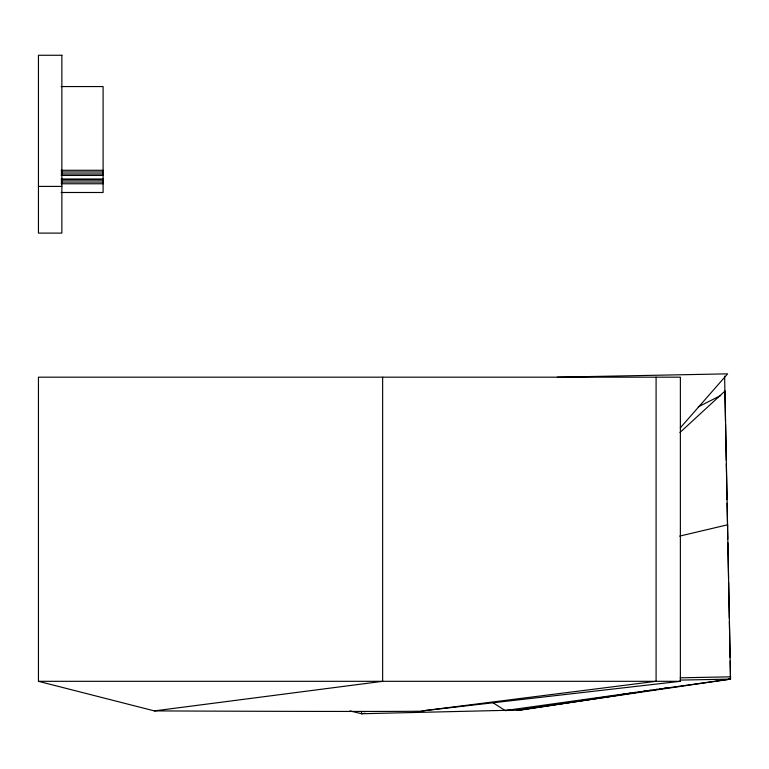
<?xml version="1.0" encoding="UTF-8"?>
<svg xmlns="http://www.w3.org/2000/svg" width="769" height="769" viewBox="0 0 769 769"><rect width="100%" height="100%" fill="white"/><g stroke="black" fill="none" stroke-linecap="round" stroke-linejoin="round"><path stroke-width="1.15" d="M724.946 393.353L724.984 391.075L679.95 432.514M727.551 527.063L727.589 524.785L679.671 536.118M493.054 702.76L505.166 710.546L730.512 679.114L724.984 391.075M680.286 427.872L727.618 373.849L557.265 377.185M698.242 406.888L720.668 395.516M505.166 710.546L521.353 710.027L631.205 693.282M633.569 692.917L635.925 692.561M638.289 692.196L641.836 691.658M644.201 691.302L646.556 690.937M648.921 690.581L651.285 690.216M653.65 689.86L657.187 689.322M659.552 688.957L661.917 688.601M664.281 688.236L666.636 687.88M573.655 701.77L517.825 710.172L730.512 679.114L730.166 661.157M576.029 701.415L589.102 699.444M591.476 699.088L599.791 697.839M602.165 697.473L604.549 697.118M606.924 696.762L609.298 696.406M612.864 695.868L615.238 695.512M617.613 695.157L619.987 694.792M622.361 694.436L624.745 694.08M628.302 693.542L630.676 693.186M633.06 692.831L635.434 692.465M643.749 691.216L646.123 690.86M365.092 713.228L361.536 713.738L349.982 710.902M154.367 710.902A372.494 1.336 0.3 0 0 422.181 710.902L680.373 681.315L680.373 377.175L38.45 377.175L38.45 681.315L154.367 710.902L382.635 681.315L382.635 377.175M422.181 710.902L656.092 681.315L656.092 377.175M513.394 710.162L361.536 713.738L361.488 711.344M680.161 677.816L730.55 676.826M680.123 680.094L730.512 679.114M516.806 710.095L521.353 710.027M61.155 86.561L103.104 86.561L103.104 192.49L61.155 192.49M61.155 170.285L103.104 170.285M61.155 171.977L103.104 171.977M61.155 173.977L103.104 173.977M61.155 175.447L103.104 175.447M61.155 179.004L103.104 179.004M61.155 180.1L103.104 180.1M61.155 182.042L103.104 182.042M61.155 183.762L103.104 183.762M38.45 186.406L61.866 186.406M38.45 681.315L680.373 681.315M724.609 376.166L725.475 420.806M725.552 424.392L726.244 460.208M726.321 463.794L727.013 499.61M727.08 503.186L727.782 539.04M727.849 542.635L728.551 578.548M728.618 582.143L729.32 618.055M729.396 621.65L730.089 657.562M729.906 679.19A779.949 0.74 -1.1 0 1 728.416 679.238M61.866 55.262L38.45 55.262L38.45 233.103L61.866 233.103L61.866 55.262"/></g></svg>
